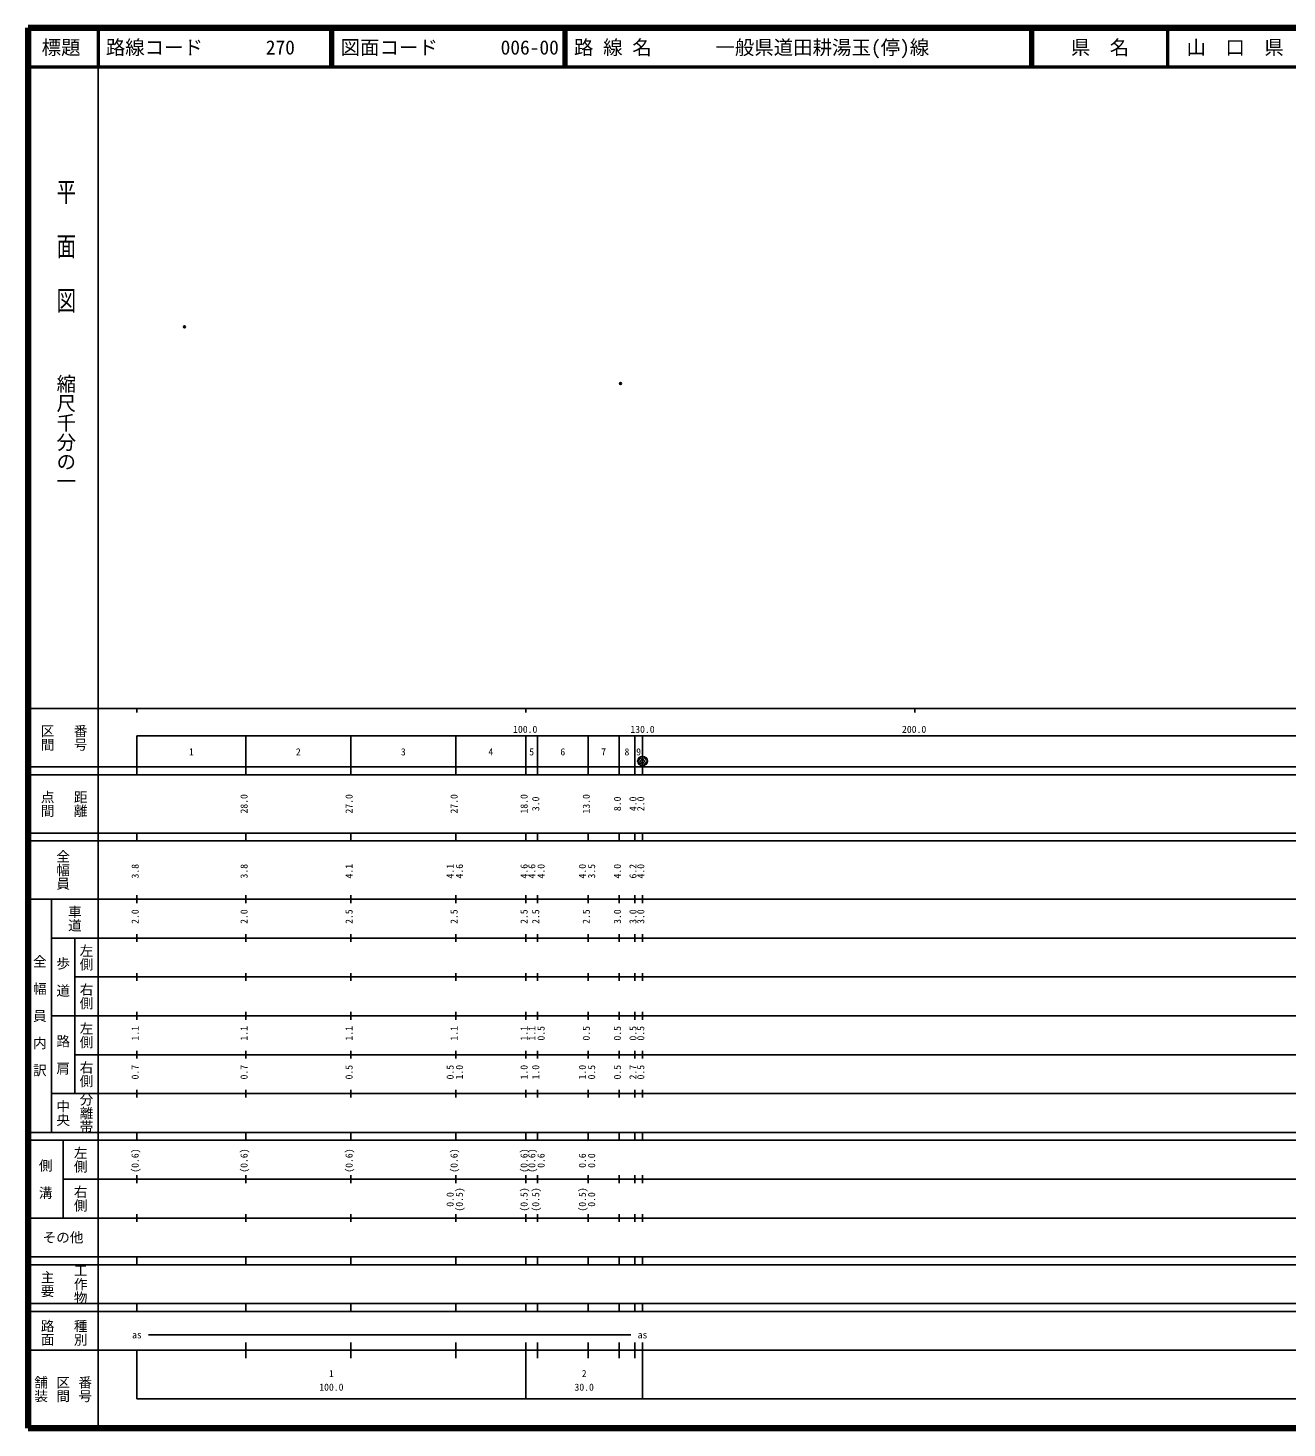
# Model space of a CAD drawing. Units: millimetres on the paper. Extents: x 40 to 680, y 20 to 380.
# Drawn here: x 40 to 363.7, y 20 to 380 of the extents above; entities that cross this region are included whole.
import ezdxf
from ezdxf.enums import TextEntityAlignment as Align

# ---------------------------------------------------------------- set-up
doc = ezdxf.new("R2010")
doc.units = ezdxf.units.MM
doc.header["$PDMODE"] = 32
doc.header["$PDSIZE"] = 0.5
doc.layers.add('M-OTRS', color=6, linetype='Continuous')
doc.layers.add('M-TTL-TXT', color=7, linetype='Continuous')
for name, color, linetype, lineweight in [('M-TTL', 2, 'Continuous', 140), ('M-TTL-BAND', 7, 'Continuous', 25), ('M-TTL-LINE', 7, 'Continuous', 50)]:
    doc.layers.add(name, color=color, linetype=linetype, lineweight=lineweight)
doc.styles.add('@ＭＳ ゴシック', font='')
doc.styles.add('ＭＳ ゴシック', font='')
doc.styles.get('@ＭＳ ゴシック').set_extended_font_data('@MS Gothic')
doc.styles.get('ＭＳ ゴシック').set_extended_font_data('MS Gothic')

msp = doc.modelspace()

# ---------------------------------------------------------------- hatches: boundary and pattern name
at = {"layer": 'M-TTL-BAND'}
msp.add_hatch(color=256, dxfattribs=at).paths.add_polyline_path([(197.856, 191.489, 1), (198.156, 191.489, 1)])

# ---------------------------------------------------------------- linework, layer by layer
at = {"layer": 'M-OTRS'}
for p in [(80.211, 303.182), (192.352, 288.58)]:
    msp.add_point(p, dxfattribs=at)
at = {"layer": 'M-TTL'}
for p, q in [((40, 380), (40, 20)), ((680, 380), (40, 380)), ((40, 20), (680, 20))]:
    msp.add_line(p, q, dxfattribs=at)
at = {"layer": 'M-TTL-BAND'}
for p, q in [((58, 370), (58, 20)), ((40, 205), (579, 205)), ((68, 205), (68, 204)), ((168, 205), (168, 204)), ((268, 205), (268, 204)), ((68, 198), (579, 198)), ((68, 198), (68, 188)), ((96, 188), (96, 198)), ((123, 188), (123, 198)), ((150, 188), (150, 198)), ((168, 188), (168, 198)), ((171, 188), (171, 198)), ((184, 188), (184, 198)), ((192, 188), (192, 198)), ((196, 188), (196, 198)), ((198, 188), (198, 198)), ((40, 190), (579, 190)), ((40, 188), (579, 188)), ((40, 173), (579, 173)), ((68, 171), (68, 173)), ((96, 171), (96, 173)), ((123, 171), (123, 173)), ((150, 171), (150, 173)), ((168, 171), (168, 173)), ((171, 171), (171, 173)), ((184, 171), (184, 173)), ((192, 171), (192, 173)), ((196, 171), (196, 173)), ((198, 171), (198, 173)), ((40, 171), (579, 171)), ((40, 156), (579, 156)), ((46, 96), (46, 156)), ((68, 155), (68, 157)), ((96, 155), (96, 157)), ((123, 155), (123, 157)), ((150, 155), (150, 157)), ((168, 155), (168, 157)), ((171, 155), (171, 157)), ((184, 155), (184, 157)), ((192, 155), (192, 157)), ((196, 155), (196, 157)), ((198, 155), (198, 157)), ((46, 146), (579, 146)), ((52, 146), (52, 106)), ((68, 145), (68, 147)), ((96, 145), (96, 147)), ((123, 145), (123, 147)), ((150, 145), (150, 147)), ((168, 145), (168, 147)), ((171, 145), (171, 147)), ((184, 145), (184, 147)), ((192, 145), (192, 147)), ((196, 145), (196, 147)), ((198, 145), (198, 147)), ((68, 135), (68, 137)), ((96, 135), (96, 137)), ((123, 135), (123, 137)), ((150, 135), (150, 137)), ((168, 135), (168, 137)), ((171, 135), (171, 137)), ((184, 135), (184, 137)), ((192, 135), (192, 137)), ((196, 135), (196, 137)), ((198, 135), (198, 137)), ((52, 136), (579, 136)), ((46, 126), (579, 126)), ((68, 125), (68, 127)), ((96, 125), (96, 127)), ((123, 125), (123, 127)), ((150, 125), (150, 127)), ((168, 125), (168, 127)), ((171, 125), (171, 127)), ((184, 125), (184, 127)), ((192, 125), (192, 127)), ((196, 125), (196, 127)), ((198, 125), (198, 127)), ((52, 116), (579, 116)), ((68, 115), (68, 117)), ((96, 115), (96, 117)), ((123, 115), (123, 117)), ((150, 115), (150, 117)), ((168, 115), (168, 117)), ((171, 115), (171, 117)), ((184, 115), (184, 117)), ((192, 115), (192, 117)), ((196, 115), (196, 117)), ((198, 115), (198, 117)), ((46, 106), (579, 106)), ((68, 105), (68, 107)), ((96, 105), (96, 107)), ((123, 105), (123, 107)), ((150, 105), (150, 107)), ((168, 105), (168, 107)), ((171, 105), (171, 107)), ((184, 105), (184, 107)), ((192, 105), (192, 107)), ((196, 105), (196, 107)), ((198, 105), (198, 107)), ((40, 96), (579, 96)), ((40, 94), (579, 94)), ((49, 94), (49, 74)), ((68, 94), (68, 96)), ((96, 94), (96, 96)), ((123, 94), (123, 96)), ((150, 94), (150, 96)), ((168, 94), (168, 96)), ((171, 94), (171, 96)), ((184, 94), (184, 96)), ((192, 94), (192, 96)), ((196, 94), (196, 96)), ((198, 94), (198, 96)), ((49, 84), (579, 84)), ((68, 83), (68, 85)), ((96, 83), (96, 85)), ((123, 83), (123, 85)), ((150, 83), (150, 85)), ((168, 83), (168, 85)), ((171, 83), (171, 85)), ((184, 83), (184, 85)), ((192, 83), (192, 85)), ((196, 83), (196, 85)), ((198, 83), (198, 85)), ((40, 74), (579, 74)), ((68, 73), (68, 75)), ((96, 73), (96, 75)), ((123, 73), (123, 75)), ((150, 73), (150, 75)), ((168, 73), (168, 75)), ((171, 73), (171, 75)), ((184, 73), (184, 75)), ((192, 73), (192, 75)), ((196, 73), (196, 75)), ((198, 73), (198, 75)), ((40, 64), (579, 64)), ((40, 62), (579, 62)), ((68, 62), (68, 64)), ((96, 62), (96, 64)), ((123, 62), (123, 64)), ((150, 62), (150, 64)), ((168, 62), (168, 64)), ((171, 62), (171, 64)), ((184, 62), (184, 64)), ((192, 62), (192, 64)), ((196, 62), (196, 64)), ((198, 62), (198, 64)), ((40, 52), (579, 52)), ((68, 50), (68, 52)), ((96, 50), (96, 52)), ((123, 50), (123, 52)), ((150, 50), (150, 52)), ((168, 50), (168, 52)), ((171, 50), (171, 52)), ((184, 50), (184, 52)), ((192, 50), (192, 52)), ((196, 50), (196, 52)), ((198, 50), (198, 52)), ((40, 50), (579, 50)), ((71, 44), (195, 44)), ((40, 40), (579, 40)), ((68, 40), (68, 27.5)), ((96, 38), (96, 42)), ((123, 38), (123, 42)), ((150, 38), (150, 42)), ((168, 27.5), (168, 42)), ((171, 38), (171, 42)), ((184, 38), (184, 42)), ((192, 38), (192, 42)), ((196, 38), (196, 42)), ((198, 27.5), (198, 42)), ((68, 27.5), (579, 27.5))]:
    msp.add_line(p, q, dxfattribs=at)
at = {"layer": 'M-TTL-BAND', "lineweight": 9}
msp.add_lwpolyline([(197.856, 191.489, 1), (198.156, 191.489, 1)], format="xyb", close=True, dxfattribs=at)
for radius in [1.25, 0.9, 0.5, 0.15]:
    msp.add_circle((198.006, 191.489), radius, dxfattribs=at)
at = {"layer": 'M-TTL-LINE'}
for p, q in [((58, 380), (58, 370)), ((117.75, 380), (117.75, 370)), ((118.25, 380), (118.25, 370)), ((177.75, 380), (177.75, 370)), ((178.25, 380), (178.25, 370)), ((297.75, 380), (297.75, 370)), ((298.25, 380), (298.25, 370)), ((333, 380), (333, 370)), ((40, 370), (680, 370))]:
    msp.add_line(p, q, dxfattribs=at)

# ---------------------------------------------------------------- texts
at = {"layer": 'M-TTL-BAND', "style": '@ＭＳ ゴシック', "width": 1.4}
msp.add_text('平  面  図', height=3.666, rotation=270, dxfattribs=at).set_placement((49.777, 306.475), align=Align.MIDDLE_RIGHT)
at = {"layer": 'M-TTL-BAND', "style": '@ＭＳ ゴシック'}
msp.add_text('縮尺千分の一', height=3.666, rotation=270, dxfattribs=at).set_placement((49.777, 261.03), align=Align.MIDDLE_RIGHT)
for s, p in [('区間', (45, 197.5)), ('番号', (53.5, 197.5)), ('点間', (45, 180.5)), ('距離', (53.5, 180.5)), ('全幅員', (49, 163.5)), ('車道', (52, 151)), ('左側', (55, 141)), ('全\u3000幅\u3000員\u3000内\u3000訳', (43, 126)), ('歩\u3000道', (49, 136)), ('右側', (55, 131)), ('左側', (55, 121)), ('路\u3000肩', (49, 116)), ('右側', (55, 111)), ('分離帯', (55, 101)), ('中央', (49, 101)), ('左側', (53.5, 89)), ('側\u3000溝', (44.5, 84)), ('右側', (53.5, 79)), ('工作物', (53.5, 57)), ('主要', (45, 57)), ('路面', (45, 44.5)), ('種別', (53.5, 44.5)), ('舗装', (43.333, 30)), ('区間', (49, 30)), ('番号', (54.667, 30))]:
    msp.add_text(s, height=2.566, rotation=270, dxfattribs=at).set_placement(p, align=Align.MIDDLE_CENTER)
at = {"layer": 'M-TTL-BAND', "style": 'ＭＳ ゴシック'}
for s, p in [('100.0', (167.844, 198.195)), ('130.0', (198, 198.195)), ('200.0', (267.844, 198.195)), ('1', (82, 192.405)), ('2', (109.5, 192.405)), ('3', (136.5, 192.405)), ('4', (159, 192.405)), ('5', (169.5, 192.405)), ('6', (177.5, 192.405)), ('7', (188, 192.405)), ('8', (194, 192.405)), ('9', (197, 192.405)), ('as', (68, 42.5)), ('as', (198, 42.5)), ('1', (118, 32.523)), ('2', (183, 32.523)), ('100.0', (118, 29.033)), ('30.0', (183, 29.033))]:
    msp.add_text(s, height=1.833, dxfattribs=at).set_placement(p, align=Align.BOTTOM_CENTER)
for s, p in [('28.0', (97, 180.5)), ('27.0', (124, 180.5)), ('27.0', (151, 180.5)), ('18.0', (169, 180.5)), ('3.0', (172, 180.5)), ('13.0', (185, 180.5)), ('8.0', (193, 180.5)), ('4.0', (197, 180.5)), ('2.0', (199, 180.5)), ('3.8', (69, 163.174)), ('3.8', (97, 163.174)), ('4.1', (124, 163.174)), ('4.1', (150, 163.174)), ('4.6', (152.37, 163.174)), ('4.6', (169, 163.174)), ('4.6', (171, 163.174)), ('4.0', (173.37, 163.174)), ('4.0', (184, 163.174)), ('3.5', (186.37, 163.174)), ('4.0', (193, 163.174)), ('6.2', (197, 163.174)), ('4.0', (199, 163.174)), ('2.0', (69, 151.5)), ('2.0', (97, 151.5)), ('2.5', (124, 151.5)), ('2.5', (151, 151.5)), ('2.5', (169, 151.5)), ('2.5', (172, 151.5)), ('2.5', (185, 151.5)), ('3.0', (193, 151.5)), ('3.0', (197, 151.5)), ('3.0', (199, 151.5)), ('1.1', (69, 121.5)), ('1.1', (97, 121.5)), ('1.1', (124, 121.5)), ('1.1', (151, 121.5)), ('1.1', (169, 121.5)), ('1.1', (171, 121.5)), ('0.5', (173.37, 121.5)), ('0.5', (185, 121.5)), ('0.5', (193, 121.5)), ('0.5', (197, 121.5)), ('0.5', (199, 121.5)), ('0.7', (69, 111.5)), ('0.7', (97, 111.5)), ('0.5', (124, 111.5)), ('0.5', (150, 111.5)), ('1.0', (152.37, 111.5)), ('1.0', (169, 111.5)), ('1.0', (172, 111.5)), ('1.0', (184, 111.5)), ('0.5', (186.37, 111.5)), ('0.5', (193, 111.5)), ('2.7', (197, 111.5)), ('0.5', (199, 111.5)), ('(0.6)', (69, 88.764)), ('(0.6)', (97, 88.764)), ('(0.6)', (124, 88.764)), ('(0.6)', (151, 88.764)), ('(0.6)', (169, 88.764)), ('(0.6)', (171, 88.764)), ('0.6', (173.37, 88.764)), ('0.6', (184, 88.764)), ('0.0', (186.37, 88.764)), ('0.0', (150, 78.764)), ('(0.5)', (152.37, 78.764)), ('(0.5)', (169, 78.764)), ('(0.5)', (172, 78.764)), ('(0.5)', (184, 78.764)), ('0.0', (186.37, 78.764))]:
    msp.add_text(s, height=1.833, rotation=90, dxfattribs=at).set_placement(p, align=Align.BOTTOM_CENTER)
msp.add_text('その他', height=2.566, dxfattribs=at).set_placement((49, 69), align=Align.MIDDLE_CENTER)
at = {"layer": 'M-TTL-TXT', "style": 'ＭＳ ゴシック'}
for s, p in [('標題', (48.5, 375)), ('県\u3000名', (315.625, 375)), ('山\u3000口\u3000県', (350.375, 375))]:
    msp.add_text(s, height=3.666, dxfattribs=at).set_placement(p, align=Align.MIDDLE_CENTER)
for s, p in [('路線コード', (60, 375)), ('270', (101.142, 375)), ('図面コード', (120.38, 375)), ('006-00', (161.521, 375)), ('路 線 名', (180.38, 375)), ('一般県道田耕湯玉(停)線', (216.734, 375))]:
    msp.add_text(s, height=3.666, dxfattribs=at).set_placement(p, align=Align.MIDDLE_LEFT)

doc.saveas('drawing.dxf')
